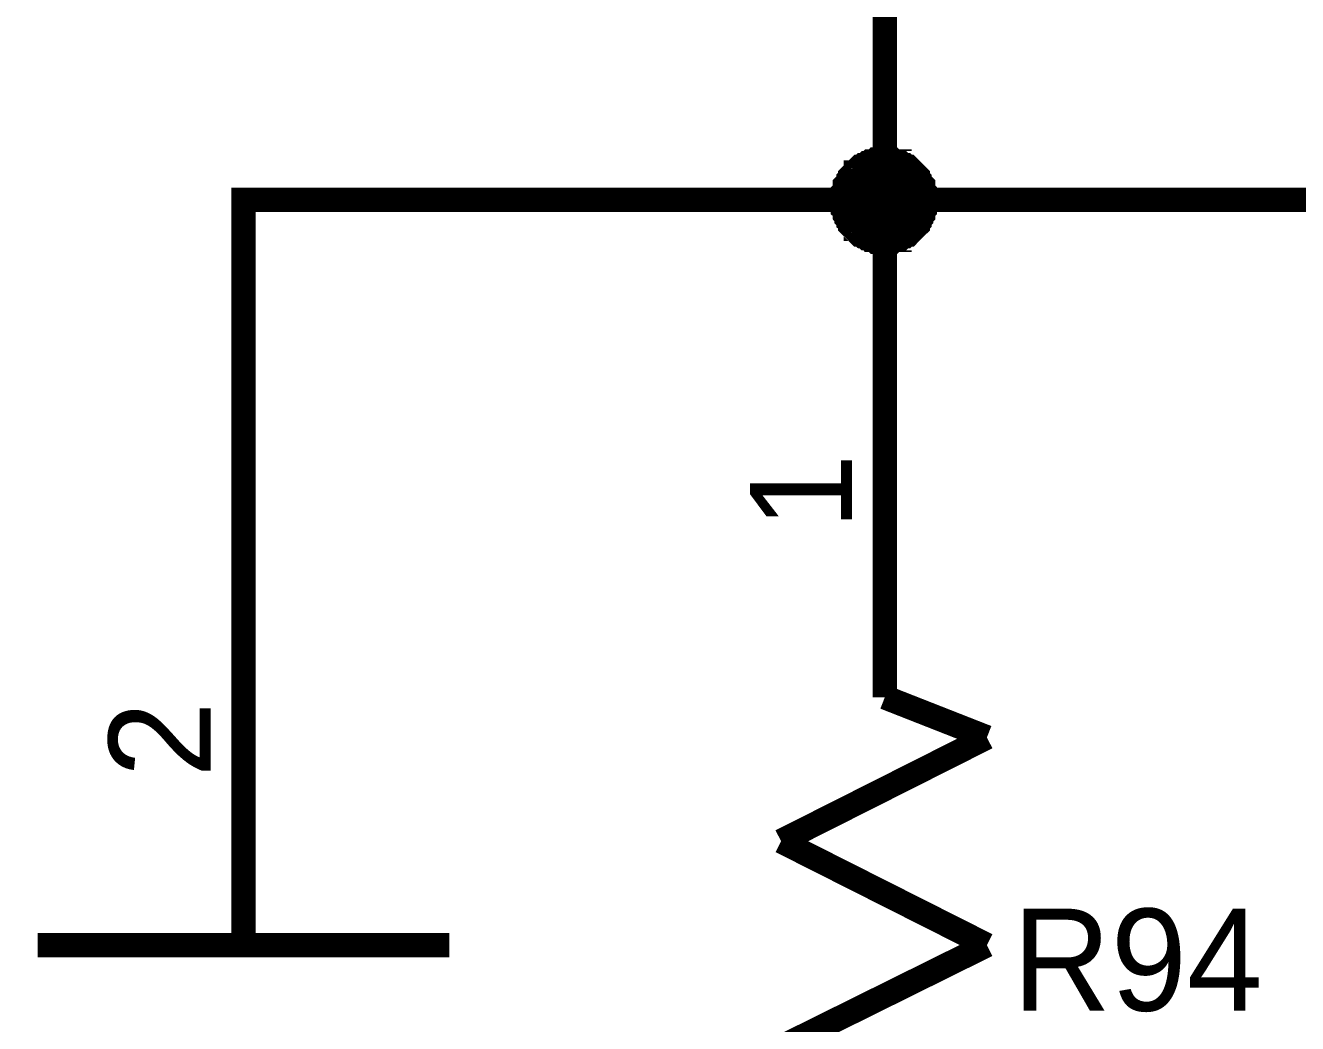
# Model space of a CAD drawing. Header units: millimetres. Extents: x 0 to 800, y 0 to 567.
# Drawn here: x 564.51 to 580.15, y 394.24 to 406.51 of the extents above; entities that cross this region are included whole.
import ezdxf

# ---------------------------------------------------------------- set-up
doc = ezdxf.new("R2010")
doc.units = ezdxf.units.MM
doc.layers.add('Sheet', color=255, linetype='Continuous')

msp = doc.modelspace()

# ---------------------------------------------------------------- linework, layer by layer
at = {"layer": 'Sheet'}
for points, const_width in [([(575.077, 410.95), (575.077, 405.888)], 0.3), ([(575.077, 403.335), (575.077, 404.365), (575.077, 405.888)], 0.3), ([(574.562, 404.365), (574.562, 404.387), (574.562, 404.41), (574.562, 404.432), (574.562, 404.455), (574.585, 404.477), (574.585, 404.499), (574.585, 404.544), (574.607, 404.567), (574.607, 404.567), (574.629, 404.589), (574.629, 404.611), (574.652, 404.634), (574.652, 404.656), (574.674, 404.679), (574.697, 404.701), (574.719, 404.701), (574.719, 404.723), (574.741, 404.746), (574.764, 404.768), (574.786, 404.768), (574.809, 404.791), (574.831, 404.791), (574.853, 404.813), (574.876, 404.813), (574.898, 404.835), (574.921, 404.835), (574.943, 404.835), (574.965, 404.858), (574.988, 404.858), (575.033, 404.858), (575.055, 404.858), (575.077, 404.858)], 0.3), ([(574.562, 404.365), (574.562, 404.387), (574.562, 404.41), (574.562, 404.432), (574.562, 404.455), (574.585, 404.477), (574.585, 404.499), (574.585, 404.544), (574.607, 404.567), (574.607, 404.567), (574.629, 404.589), (574.629, 404.611), (574.652, 404.634), (574.652, 404.656), (574.674, 404.679), (574.697, 404.701), (574.719, 404.701), (574.719, 404.723), (574.741, 404.746), (574.764, 404.768), (574.786, 404.768), (574.809, 404.791), (574.831, 404.791), (574.853, 404.813), (574.876, 404.813), (574.898, 404.835), (574.921, 404.835), (574.943, 404.835), (574.965, 404.858), (574.988, 404.858), (575.033, 404.858), (575.055, 404.858), (575.077, 404.858)], 0.3), ([(574.562, 404.365), (574.562, 404.387), (574.562, 404.41), (574.562, 404.432), (574.562, 404.455), (574.585, 404.477), (574.585, 404.499), (574.585, 404.544), (574.607, 404.567), (574.607, 404.567), (574.629, 404.589), (574.629, 404.611), (574.652, 404.634), (574.652, 404.656), (574.674, 404.679), (574.697, 404.701), (574.719, 404.701), (574.719, 404.723), (574.741, 404.746), (574.764, 404.768), (574.786, 404.768), (574.809, 404.791), (574.831, 404.791), (574.853, 404.813), (574.876, 404.813), (574.898, 404.835), (574.921, 404.835), (574.943, 404.835), (574.965, 404.858), (574.988, 404.858), (575.033, 404.858), (575.055, 404.858), (575.077, 404.858)], 0.3), ([(574.562, 404.365), (574.562, 404.387), (574.562, 404.41), (574.562, 404.432), (574.562, 404.455), (574.585, 404.477), (574.585, 404.499), (574.585, 404.544), (574.607, 404.567), (574.607, 404.567), (574.629, 404.589), (574.629, 404.611), (574.652, 404.634), (574.652, 404.656), (574.674, 404.679), (574.697, 404.701), (574.719, 404.701), (574.719, 404.723), (574.741, 404.746), (574.764, 404.768), (574.786, 404.768), (574.809, 404.791), (574.831, 404.791), (574.853, 404.813), (574.876, 404.813), (574.898, 404.835), (574.921, 404.835), (574.943, 404.835), (574.965, 404.858), (574.988, 404.858), (575.033, 404.858), (575.055, 404.858), (575.077, 404.858)], 0.3), ([(574.562, 404.365), (574.562, 404.387), (574.562, 404.41), (574.562, 404.432), (574.562, 404.455), (574.585, 404.477), (574.585, 404.499), (574.585, 404.544), (574.607, 404.567), (574.607, 404.567), (574.629, 404.589), (574.629, 404.611), (574.652, 404.634), (574.652, 404.656), (574.674, 404.679), (574.697, 404.701), (574.719, 404.701), (574.719, 404.723), (574.741, 404.746), (574.764, 404.768), (574.786, 404.768), (574.809, 404.791), (574.831, 404.791), (574.853, 404.813), (574.876, 404.813), (574.898, 404.835), (574.921, 404.835), (574.943, 404.835), (574.965, 404.858), (574.988, 404.858), (575.033, 404.858), (575.055, 404.858), (575.077, 404.858)], 0.3), ([(574.562, 404.365), (574.562, 404.387), (574.562, 404.41), (574.562, 404.432), (574.562, 404.455), (574.585, 404.477), (574.585, 404.499), (574.585, 404.544), (574.607, 404.567), (574.607, 404.567), (574.629, 404.589), (574.629, 404.611), (574.652, 404.634), (574.652, 404.656), (574.674, 404.679), (574.697, 404.701), (574.719, 404.701), (574.719, 404.723), (574.741, 404.746), (574.764, 404.768), (574.786, 404.768), (574.809, 404.791), (574.831, 404.791), (574.853, 404.813), (574.876, 404.813), (574.898, 404.835), (574.921, 404.835), (574.943, 404.835), (574.965, 404.858), (574.988, 404.858), (575.033, 404.858), (575.055, 404.858), (575.077, 404.858)], 0.3), ([(574.562, 404.365), (574.562, 404.387), (574.562, 404.41), (574.562, 404.432), (574.562, 404.455), (574.585, 404.477), (574.585, 404.499), (574.585, 404.544), (574.607, 404.567), (574.607, 404.567), (574.629, 404.589), (574.629, 404.611), (574.652, 404.634), (574.652, 404.656), (574.674, 404.679), (574.697, 404.701), (574.719, 404.701), (574.719, 404.723), (574.741, 404.746), (574.764, 404.768), (574.786, 404.768), (574.809, 404.791), (574.831, 404.791), (574.853, 404.813), (574.876, 404.813), (574.898, 404.835), (574.921, 404.835), (574.943, 404.835), (574.965, 404.858), (574.988, 404.858), (575.033, 404.858), (575.055, 404.858), (575.077, 404.858)], 0.0991), ([(574.562, 404.365), (574.562, 404.387), (574.562, 404.41), (574.562, 404.432), (574.562, 404.455), (574.585, 404.477), (574.585, 404.499), (574.585, 404.544), (574.607, 404.567), (574.607, 404.567), (574.629, 404.589), (574.629, 404.611), (574.652, 404.634), (574.652, 404.656), (574.674, 404.679), (574.697, 404.701), (574.719, 404.701), (574.719, 404.723), (574.741, 404.746), (574.764, 404.768), (574.786, 404.768), (574.809, 404.791), (574.831, 404.791), (574.853, 404.813), (574.876, 404.813), (574.898, 404.835), (574.921, 404.835), (574.943, 404.835), (574.965, 404.858), (574.988, 404.858), (575.033, 404.858), (575.055, 404.858), (575.077, 404.858)], 0.0991), ([(574.562, 404.365), (574.562, 404.387), (574.562, 404.41), (574.562, 404.432), (574.562, 404.455), (574.585, 404.477), (574.585, 404.499), (574.585, 404.544), (574.607, 404.567), (574.607, 404.567), (574.629, 404.589), (574.629, 404.611), (574.652, 404.634), (574.652, 404.656), (574.674, 404.679), (574.697, 404.701), (574.719, 404.701), (574.719, 404.723), (574.741, 404.746), (574.764, 404.768), (574.786, 404.768), (574.809, 404.791), (574.831, 404.791), (574.853, 404.813), (574.876, 404.813), (574.898, 404.835), (574.921, 404.835), (574.943, 404.835), (574.965, 404.858), (574.988, 404.858), (575.033, 404.858), (575.055, 404.858), (575.077, 404.858)], 0.0991), ([(574.562, 404.365), (574.562, 404.387), (574.562, 404.41), (574.562, 404.432), (574.562, 404.455), (574.585, 404.477), (574.585, 404.499), (574.585, 404.544), (574.607, 404.567), (574.607, 404.567), (574.629, 404.589), (574.629, 404.611), (574.652, 404.634), (574.652, 404.656), (574.674, 404.679), (574.697, 404.701), (574.719, 404.701), (574.719, 404.723), (574.741, 404.746), (574.764, 404.768), (574.786, 404.768), (574.809, 404.791), (574.831, 404.791), (574.853, 404.813), (574.876, 404.813), (574.898, 404.835), (574.921, 404.835), (574.943, 404.835), (574.965, 404.858), (574.988, 404.858), (575.033, 404.858), (575.055, 404.858), (575.077, 404.858)], 0.0991), ([(574.562, 404.365), (574.562, 404.387), (574.562, 404.41), (574.562, 404.432), (574.562, 404.455), (574.585, 404.477), (574.585, 404.499), (574.585, 404.544), (574.607, 404.567), (574.607, 404.567), (574.629, 404.589), (574.629, 404.611), (574.652, 404.634), (574.652, 404.656), (574.674, 404.679), (574.697, 404.701), (574.719, 404.701), (574.719, 404.723), (574.741, 404.746), (574.764, 404.768), (574.786, 404.768), (574.809, 404.791), (574.831, 404.791), (574.853, 404.813), (574.876, 404.813), (574.898, 404.835), (574.921, 404.835), (574.943, 404.835), (574.965, 404.858), (574.988, 404.858), (575.033, 404.858), (575.055, 404.858), (575.077, 404.858)], 0.0991), ([(574.562, 404.365), (574.562, 404.387), (574.562, 404.41), (574.562, 404.432), (574.562, 404.455), (574.585, 404.477), (574.585, 404.499), (574.585, 404.544), (574.607, 404.567), (574.607, 404.567), (574.629, 404.589), (574.629, 404.611), (574.652, 404.634), (574.652, 404.656), (574.674, 404.679), (574.697, 404.701), (574.719, 404.701), (574.719, 404.723), (574.741, 404.746), (574.764, 404.768), (574.786, 404.768), (574.809, 404.791), (574.831, 404.791), (574.853, 404.813), (574.876, 404.813), (574.898, 404.835), (574.921, 404.835), (574.943, 404.835), (574.965, 404.858), (574.988, 404.858), (575.033, 404.858), (575.055, 404.858), (575.077, 404.858)], 0.0991), ([(575.077, 404.858), (575.077, 404.858)], 0.3), ([(575.077, 404.858), (575.1, 404.858), (575.122, 404.858), (575.145, 404.858), (575.167, 404.858), (575.189, 404.835), (575.212, 404.835), (575.257, 404.835), (575.257, 404.813), (575.279, 404.813), (575.301, 404.791), (575.324, 404.791), (575.346, 404.768), (575.369, 404.768), (575.391, 404.746), (575.413, 404.723), (575.436, 404.701), (575.436, 404.701), (575.458, 404.679), (575.481, 404.656), (575.481, 404.634), (575.503, 404.611), (575.503, 404.589), (575.525, 404.567), (575.525, 404.567), (575.548, 404.544), (575.548, 404.499), (575.548, 404.477), (575.57, 404.455), (575.57, 404.432), (575.57, 404.41), (575.57, 404.387), (575.57, 404.365)], 0.3), ([(575.077, 404.858), (575.077, 404.858)], 0.3), ([(575.077, 404.858), (575.1, 404.858), (575.122, 404.858), (575.145, 404.858), (575.167, 404.858), (575.189, 404.835), (575.212, 404.835), (575.257, 404.835), (575.257, 404.813), (575.279, 404.813), (575.301, 404.791), (575.324, 404.791), (575.346, 404.768), (575.369, 404.768), (575.391, 404.746), (575.413, 404.723), (575.436, 404.701), (575.436, 404.701), (575.458, 404.679), (575.481, 404.656), (575.481, 404.634), (575.503, 404.611), (575.503, 404.589), (575.525, 404.567), (575.525, 404.567), (575.548, 404.544), (575.548, 404.499), (575.548, 404.477), (575.57, 404.455), (575.57, 404.432), (575.57, 404.41), (575.57, 404.387), (575.57, 404.365)], 0.3), ([(575.077, 404.858), (575.077, 404.858)], 0.3), ([(575.077, 404.858), (575.1, 404.858), (575.122, 404.858), (575.145, 404.858), (575.167, 404.858), (575.189, 404.835), (575.212, 404.835), (575.257, 404.835), (575.257, 404.813), (575.279, 404.813), (575.301, 404.791), (575.324, 404.791), (575.346, 404.768), (575.369, 404.768), (575.391, 404.746), (575.413, 404.723), (575.436, 404.701), (575.436, 404.701), (575.458, 404.679), (575.481, 404.656), (575.481, 404.634), (575.503, 404.611), (575.503, 404.589), (575.525, 404.567), (575.525, 404.567), (575.548, 404.544), (575.548, 404.499), (575.548, 404.477), (575.57, 404.455), (575.57, 404.432), (575.57, 404.41), (575.57, 404.387), (575.57, 404.365)], 0.3), ([(575.077, 404.858), (575.077, 404.858)], 0.3), ([(575.077, 404.858), (575.1, 404.858), (575.122, 404.858), (575.145, 404.858), (575.167, 404.858), (575.189, 404.835), (575.212, 404.835), (575.257, 404.835), (575.257, 404.813), (575.279, 404.813), (575.301, 404.791), (575.324, 404.791), (575.346, 404.768), (575.369, 404.768), (575.391, 404.746), (575.413, 404.723), (575.436, 404.701), (575.436, 404.701), (575.458, 404.679), (575.481, 404.656), (575.481, 404.634), (575.503, 404.611), (575.503, 404.589), (575.525, 404.567), (575.525, 404.567), (575.548, 404.544), (575.548, 404.499), (575.548, 404.477), (575.57, 404.455), (575.57, 404.432), (575.57, 404.41), (575.57, 404.387), (575.57, 404.365)], 0.3), ([(575.077, 404.858), (575.077, 404.858)], 0.3), ([(575.077, 404.858), (575.1, 404.858), (575.122, 404.858), (575.145, 404.858), (575.167, 404.858), (575.189, 404.835), (575.212, 404.835), (575.257, 404.835), (575.257, 404.813), (575.279, 404.813), (575.301, 404.791), (575.324, 404.791), (575.346, 404.768), (575.369, 404.768), (575.391, 404.746), (575.413, 404.723), (575.436, 404.701), (575.436, 404.701), (575.458, 404.679), (575.481, 404.656), (575.481, 404.634), (575.503, 404.611), (575.503, 404.589), (575.525, 404.567), (575.525, 404.567), (575.548, 404.544), (575.548, 404.499), (575.548, 404.477), (575.57, 404.455), (575.57, 404.432), (575.57, 404.41), (575.57, 404.387), (575.57, 404.365)], 0.3), ([(575.077, 404.858), (575.077, 404.858)], 0.3), ([(575.077, 404.858), (575.1, 404.858), (575.122, 404.858), (575.145, 404.858), (575.167, 404.858), (575.189, 404.835), (575.212, 404.835), (575.257, 404.835), (575.257, 404.813), (575.279, 404.813), (575.301, 404.791), (575.324, 404.791), (575.346, 404.768), (575.369, 404.768), (575.391, 404.746), (575.413, 404.723), (575.436, 404.701), (575.436, 404.701), (575.458, 404.679), (575.481, 404.656), (575.481, 404.634), (575.503, 404.611), (575.503, 404.589), (575.525, 404.567), (575.525, 404.567), (575.548, 404.544), (575.548, 404.499), (575.548, 404.477), (575.57, 404.455), (575.57, 404.432), (575.57, 404.41), (575.57, 404.387), (575.57, 404.365)], 0.3), ([(575.077, 404.858), (575.077, 404.858)], 0.0991), ([(575.077, 404.858), (575.1, 404.858), (575.122, 404.858), (575.145, 404.858), (575.167, 404.858), (575.189, 404.835), (575.212, 404.835), (575.257, 404.835), (575.257, 404.813), (575.279, 404.813), (575.301, 404.791), (575.324, 404.791), (575.346, 404.768), (575.369, 404.768), (575.391, 404.746), (575.413, 404.723), (575.436, 404.701), (575.436, 404.701), (575.458, 404.679), (575.481, 404.656), (575.481, 404.634), (575.503, 404.611), (575.503, 404.589), (575.525, 404.567), (575.525, 404.567), (575.548, 404.544), (575.548, 404.499), (575.548, 404.477), (575.57, 404.455), (575.57, 404.432), (575.57, 404.41), (575.57, 404.387), (575.57, 404.365)], 0.0991), ([(575.077, 404.858), (575.077, 404.858)], 0.0991), ([(575.077, 404.858), (575.1, 404.858), (575.122, 404.858), (575.145, 404.858), (575.167, 404.858), (575.189, 404.835), (575.212, 404.835), (575.257, 404.835), (575.257, 404.813), (575.279, 404.813), (575.301, 404.791), (575.324, 404.791), (575.346, 404.768), (575.369, 404.768), (575.391, 404.746), (575.413, 404.723), (575.436, 404.701), (575.436, 404.701), (575.458, 404.679), (575.481, 404.656), (575.481, 404.634), (575.503, 404.611), (575.503, 404.589), (575.525, 404.567), (575.525, 404.567), (575.548, 404.544), (575.548, 404.499), (575.548, 404.477), (575.57, 404.455), (575.57, 404.432), (575.57, 404.41), (575.57, 404.387), (575.57, 404.365)], 0.0991), ([(575.077, 404.858), (575.077, 404.858)], 0.0991), ([(575.077, 404.858), (575.1, 404.858), (575.122, 404.858), (575.145, 404.858), (575.167, 404.858), (575.189, 404.835), (575.212, 404.835), (575.257, 404.835), (575.257, 404.813), (575.279, 404.813), (575.301, 404.791), (575.324, 404.791), (575.346, 404.768), (575.369, 404.768), (575.391, 404.746), (575.413, 404.723), (575.436, 404.701), (575.436, 404.701), (575.458, 404.679), (575.481, 404.656), (575.481, 404.634), (575.503, 404.611), (575.503, 404.589), (575.525, 404.567), (575.525, 404.567), (575.548, 404.544), (575.548, 404.499), (575.548, 404.477), (575.57, 404.455), (575.57, 404.432), (575.57, 404.41), (575.57, 404.387), (575.57, 404.365)], 0.0991), ([(575.077, 404.858), (575.077, 404.858)], 0.0991), ([(575.077, 404.858), (575.1, 404.858), (575.122, 404.858), (575.145, 404.858), (575.167, 404.858), (575.189, 404.835), (575.212, 404.835), (575.257, 404.835), (575.257, 404.813), (575.279, 404.813), (575.301, 404.791), (575.324, 404.791), (575.346, 404.768), (575.369, 404.768), (575.391, 404.746), (575.413, 404.723), (575.436, 404.701), (575.436, 404.701), (575.458, 404.679), (575.481, 404.656), (575.481, 404.634), (575.503, 404.611), (575.503, 404.589), (575.525, 404.567), (575.525, 404.567), (575.548, 404.544), (575.548, 404.499), (575.548, 404.477), (575.57, 404.455), (575.57, 404.432), (575.57, 404.41), (575.57, 404.387), (575.57, 404.365)], 0.0991), ([(575.077, 404.858), (575.077, 404.858)], 0.0991), ([(575.077, 404.858), (575.1, 404.858), (575.122, 404.858), (575.145, 404.858), (575.167, 404.858), (575.189, 404.835), (575.212, 404.835), (575.257, 404.835), (575.257, 404.813), (575.279, 404.813), (575.301, 404.791), (575.324, 404.791), (575.346, 404.768), (575.369, 404.768), (575.391, 404.746), (575.413, 404.723), (575.436, 404.701), (575.436, 404.701), (575.458, 404.679), (575.481, 404.656), (575.481, 404.634), (575.503, 404.611), (575.503, 404.589), (575.525, 404.567), (575.525, 404.567), (575.548, 404.544), (575.548, 404.499), (575.548, 404.477), (575.57, 404.455), (575.57, 404.432), (575.57, 404.41), (575.57, 404.387), (575.57, 404.365)], 0.0991), ([(575.077, 404.858), (575.077, 404.858)], 0.0991), ([(575.077, 404.858), (575.1, 404.858), (575.122, 404.858), (575.145, 404.858), (575.167, 404.858), (575.189, 404.835), (575.212, 404.835), (575.257, 404.835), (575.257, 404.813), (575.279, 404.813), (575.301, 404.791), (575.324, 404.791), (575.346, 404.768), (575.369, 404.768), (575.391, 404.746), (575.413, 404.723), (575.436, 404.701), (575.436, 404.701), (575.458, 404.679), (575.481, 404.656), (575.481, 404.634), (575.503, 404.611), (575.503, 404.589), (575.525, 404.567), (575.525, 404.567), (575.548, 404.544), (575.548, 404.499), (575.548, 404.477), (575.57, 404.455), (575.57, 404.432), (575.57, 404.41), (575.57, 404.387), (575.57, 404.365)], 0.0991), ([(567.193, 396.996), (567.193, 404.365), (575.077, 404.365)], 0.3), ([(575.077, 403.85), (575.055, 403.85), (575.033, 403.85), (574.988, 403.85), (574.965, 403.85), (574.943, 403.872), (574.921, 403.872), (574.898, 403.872), (574.876, 403.895), (574.853, 403.895), (574.831, 403.917), (574.809, 403.917), (574.786, 403.939), (574.764, 403.939), (574.741, 403.962), (574.719, 403.984), (574.719, 404.007), (574.697, 404.007), (574.674, 404.029), (574.652, 404.051), (574.652, 404.074), (574.629, 404.096), (574.629, 404.119), (574.607, 404.141), (574.607, 404.163), (574.585, 404.186), (574.585, 404.208), (574.585, 404.231), (574.562, 404.253), (574.562, 404.275), (574.562, 404.32), (574.562, 404.343), (574.562, 404.365)], 0.3), ([(574.562, 404.365), (574.562, 404.365)], 0.3), ([(575.077, 403.85), (575.055, 403.85), (575.033, 403.85), (574.988, 403.85), (574.965, 403.85), (574.943, 403.872), (574.921, 403.872), (574.898, 403.872), (574.876, 403.895), (574.853, 403.895), (574.831, 403.917), (574.809, 403.917), (574.786, 403.939), (574.764, 403.939), (574.741, 403.962), (574.719, 403.984), (574.719, 404.007), (574.697, 404.007), (574.674, 404.029), (574.652, 404.051), (574.652, 404.074), (574.629, 404.096), (574.629, 404.119), (574.607, 404.141), (574.607, 404.163), (574.585, 404.186), (574.585, 404.208), (574.585, 404.231), (574.562, 404.253), (574.562, 404.275), (574.562, 404.32), (574.562, 404.343), (574.562, 404.365)], 0.3), ([(574.562, 404.365), (574.562, 404.365)], 0.3), ([(575.077, 403.85), (575.055, 403.85), (575.033, 403.85), (574.988, 403.85), (574.965, 403.85), (574.943, 403.872), (574.921, 403.872), (574.898, 403.872), (574.876, 403.895), (574.853, 403.895), (574.831, 403.917), (574.809, 403.917), (574.786, 403.939), (574.764, 403.939), (574.741, 403.962), (574.719, 403.984), (574.719, 404.007), (574.697, 404.007), (574.674, 404.029), (574.652, 404.051), (574.652, 404.074), (574.629, 404.096), (574.629, 404.119), (574.607, 404.141), (574.607, 404.163), (574.585, 404.186), (574.585, 404.208), (574.585, 404.231), (574.562, 404.253), (574.562, 404.275), (574.562, 404.32), (574.562, 404.343), (574.562, 404.365)], 0.3), ([(574.562, 404.365), (574.562, 404.365)], 0.3), ([(575.077, 403.85), (575.055, 403.85), (575.033, 403.85), (574.988, 403.85), (574.965, 403.85), (574.943, 403.872), (574.921, 403.872), (574.898, 403.872), (574.876, 403.895), (574.853, 403.895), (574.831, 403.917), (574.809, 403.917), (574.786, 403.939), (574.764, 403.939), (574.741, 403.962), (574.719, 403.984), (574.719, 404.007), (574.697, 404.007), (574.674, 404.029), (574.652, 404.051), (574.652, 404.074), (574.629, 404.096), (574.629, 404.119), (574.607, 404.141), (574.607, 404.163), (574.585, 404.186), (574.585, 404.208), (574.585, 404.231), (574.562, 404.253), (574.562, 404.275), (574.562, 404.32), (574.562, 404.343), (574.562, 404.365)], 0.3), ([(574.562, 404.365), (574.562, 404.365)], 0.3), ([(575.077, 403.85), (575.055, 403.85), (575.033, 403.85), (574.988, 403.85), (574.965, 403.85), (574.943, 403.872), (574.921, 403.872), (574.898, 403.872), (574.876, 403.895), (574.853, 403.895), (574.831, 403.917), (574.809, 403.917), (574.786, 403.939), (574.764, 403.939), (574.741, 403.962), (574.719, 403.984), (574.719, 404.007), (574.697, 404.007), (574.674, 404.029), (574.652, 404.051), (574.652, 404.074), (574.629, 404.096), (574.629, 404.119), (574.607, 404.141), (574.607, 404.163), (574.585, 404.186), (574.585, 404.208), (574.585, 404.231), (574.562, 404.253), (574.562, 404.275), (574.562, 404.32), (574.562, 404.343), (574.562, 404.365)], 0.3), ([(574.562, 404.365), (574.562, 404.365)], 0.3), ([(575.077, 403.85), (575.055, 403.85), (575.033, 403.85), (574.988, 403.85), (574.965, 403.85), (574.943, 403.872), (574.921, 403.872), (574.898, 403.872), (574.876, 403.895), (574.853, 403.895), (574.831, 403.917), (574.809, 403.917), (574.786, 403.939), (574.764, 403.939), (574.741, 403.962), (574.719, 403.984), (574.719, 404.007), (574.697, 404.007), (574.674, 404.029), (574.652, 404.051), (574.652, 404.074), (574.629, 404.096), (574.629, 404.119), (574.607, 404.141), (574.607, 404.163), (574.585, 404.186), (574.585, 404.208), (574.585, 404.231), (574.562, 404.253), (574.562, 404.275), (574.562, 404.32), (574.562, 404.343), (574.562, 404.365)], 0.3), ([(574.562, 404.365), (574.562, 404.365)], 0.3), ([(575.57, 404.365), (575.57, 404.343), (575.57, 404.32), (575.57, 404.275), (575.57, 404.253), (575.548, 404.231), (575.548, 404.208), (575.548, 404.186), (575.525, 404.163), (575.525, 404.141), (575.503, 404.119), (575.503, 404.096), (575.481, 404.074), (575.481, 404.051), (575.458, 404.029), (575.436, 404.007), (575.436, 404.007), (575.413, 403.984), (575.391, 403.962), (575.369, 403.939), (575.346, 403.939), (575.324, 403.917), (575.301, 403.917), (575.279, 403.895), (575.257, 403.895), (575.257, 403.872), (575.212, 403.872), (575.189, 403.872), (575.167, 403.85), (575.145, 403.85), (575.122, 403.85), (575.1, 403.85), (575.077, 403.85)], 0.3), ([(575.57, 404.365), (575.57, 404.343), (575.57, 404.32), (575.57, 404.275), (575.57, 404.253), (575.548, 404.231), (575.548, 404.208), (575.548, 404.186), (575.525, 404.163), (575.525, 404.141), (575.503, 404.119), (575.503, 404.096), (575.481, 404.074), (575.481, 404.051), (575.458, 404.029), (575.436, 404.007), (575.436, 404.007), (575.413, 403.984), (575.391, 403.962), (575.369, 403.939), (575.346, 403.939), (575.324, 403.917), (575.301, 403.917), (575.279, 403.895), (575.257, 403.895), (575.257, 403.872), (575.212, 403.872), (575.189, 403.872), (575.167, 403.85), (575.145, 403.85), (575.122, 403.85), (575.1, 403.85), (575.077, 403.85)], 0.3), ([(575.077, 404.365), (581.416, 404.365)], 0.3), ([(575.57, 404.365), (575.57, 404.343), (575.57, 404.32), (575.57, 404.275), (575.57, 404.253), (575.548, 404.231), (575.548, 404.208), (575.548, 404.186), (575.525, 404.163), (575.525, 404.141), (575.503, 404.119), (575.503, 404.096), (575.481, 404.074), (575.481, 404.051), (575.458, 404.029), (575.436, 404.007), (575.436, 404.007), (575.413, 403.984), (575.391, 403.962), (575.369, 403.939), (575.346, 403.939), (575.324, 403.917), (575.301, 403.917), (575.279, 403.895), (575.257, 403.895), (575.257, 403.872), (575.212, 403.872), (575.189, 403.872), (575.167, 403.85), (575.145, 403.85), (575.122, 403.85), (575.1, 403.85), (575.077, 403.85)], 0.3), ([(575.57, 404.365), (575.57, 404.343), (575.57, 404.32), (575.57, 404.275), (575.57, 404.253), (575.548, 404.231), (575.548, 404.208), (575.548, 404.186), (575.525, 404.163), (575.525, 404.141), (575.503, 404.119), (575.503, 404.096), (575.481, 404.074), (575.481, 404.051), (575.458, 404.029), (575.436, 404.007), (575.436, 404.007), (575.413, 403.984), (575.391, 403.962), (575.369, 403.939), (575.346, 403.939), (575.324, 403.917), (575.301, 403.917), (575.279, 403.895), (575.257, 403.895), (575.257, 403.872), (575.212, 403.872), (575.189, 403.872), (575.167, 403.85), (575.145, 403.85), (575.122, 403.85), (575.1, 403.85), (575.077, 403.85)], 0.3), ([(575.57, 404.365), (575.57, 404.343), (575.57, 404.32), (575.57, 404.275), (575.57, 404.253), (575.548, 404.231), (575.548, 404.208), (575.548, 404.186), (575.525, 404.163), (575.525, 404.141), (575.503, 404.119), (575.503, 404.096), (575.481, 404.074), (575.481, 404.051), (575.458, 404.029), (575.436, 404.007), (575.436, 404.007), (575.413, 403.984), (575.391, 403.962), (575.369, 403.939), (575.346, 403.939), (575.324, 403.917), (575.301, 403.917), (575.279, 403.895), (575.257, 403.895), (575.257, 403.872), (575.212, 403.872), (575.189, 403.872), (575.167, 403.85), (575.145, 403.85), (575.122, 403.85), (575.1, 403.85), (575.077, 403.85)], 0.3), ([(575.57, 404.365), (575.57, 404.343), (575.57, 404.32), (575.57, 404.275), (575.57, 404.253), (575.548, 404.231), (575.548, 404.208), (575.548, 404.186), (575.525, 404.163), (575.525, 404.141), (575.503, 404.119), (575.503, 404.096), (575.481, 404.074), (575.481, 404.051), (575.458, 404.029), (575.436, 404.007), (575.436, 404.007), (575.413, 403.984), (575.391, 403.962), (575.369, 403.939), (575.346, 403.939), (575.324, 403.917), (575.301, 403.917), (575.279, 403.895), (575.257, 403.895), (575.257, 403.872), (575.212, 403.872), (575.189, 403.872), (575.167, 403.85), (575.145, 403.85), (575.122, 403.85), (575.1, 403.85), (575.077, 403.85)], 0.3), ([(575.57, 404.365), (575.57, 404.365), (575.57, 404.365), (575.57, 404.365), (575.57, 404.365), (575.57, 404.365), (575.57, 404.365), (575.57, 404.365), (575.57, 404.365), (575.57, 404.365), (575.57, 404.365), (575.57, 404.365), (575.57, 404.365), (575.57, 404.365), (575.57, 404.365), (575.57, 404.365), (575.57, 404.365), (575.57, 404.365), (575.57, 404.365), (575.57, 404.365), (575.57, 404.365), (575.57, 404.365), (575.57, 404.365), (575.57, 404.365), (575.57, 404.365), (575.57, 404.365), (575.57, 404.365), (575.57, 404.365), (575.57, 404.365), (575.57, 404.365), (575.57, 404.365), (575.57, 404.365), (575.57, 404.365)], 0.3), ([(575.57, 404.365), (575.57, 404.365)], 0.3), ([(575.57, 404.365), (575.57, 404.365), (575.57, 404.365), (575.57, 404.365), (575.57, 404.365), (575.57, 404.365), (575.57, 404.365), (575.57, 404.365), (575.57, 404.365), (575.57, 404.365), (575.57, 404.365), (575.57, 404.365), (575.57, 404.365), (575.57, 404.365), (575.57, 404.365), (575.57, 404.365), (575.57, 404.365), (575.57, 404.365), (575.57, 404.365), (575.57, 404.365), (575.57, 404.365), (575.57, 404.365), (575.57, 404.365), (575.57, 404.365), (575.57, 404.365), (575.57, 404.365), (575.57, 404.365), (575.57, 404.365), (575.57, 404.365), (575.57, 404.365), (575.57, 404.365), (575.57, 404.365), (575.57, 404.365)], 0.3), ([(575.57, 404.365), (575.57, 404.365)], 0.3), ([(575.57, 404.365), (575.57, 404.365), (575.57, 404.365), (575.57, 404.365), (575.57, 404.365), (575.57, 404.365), (575.57, 404.365), (575.57, 404.365), (575.57, 404.365), (575.57, 404.365), (575.57, 404.365), (575.57, 404.365), (575.57, 404.365), (575.57, 404.365), (575.57, 404.365), (575.57, 404.365), (575.57, 404.365), (575.57, 404.365), (575.57, 404.365), (575.57, 404.365), (575.57, 404.365), (575.57, 404.365), (575.57, 404.365), (575.57, 404.365), (575.57, 404.365), (575.57, 404.365), (575.57, 404.365), (575.57, 404.365), (575.57, 404.365), (575.57, 404.365), (575.57, 404.365), (575.57, 404.365), (575.57, 404.365)], 0.3), ([(575.57, 404.365), (575.57, 404.365)], 0.3), ([(575.57, 404.365), (575.57, 404.365), (575.57, 404.365), (575.57, 404.365), (575.57, 404.365), (575.57, 404.365), (575.57, 404.365), (575.57, 404.365), (575.57, 404.365), (575.57, 404.365), (575.57, 404.365), (575.57, 404.365), (575.57, 404.365), (575.57, 404.365), (575.57, 404.365), (575.57, 404.365), (575.57, 404.365), (575.57, 404.365), (575.57, 404.365), (575.57, 404.365), (575.57, 404.365), (575.57, 404.365), (575.57, 404.365), (575.57, 404.365), (575.57, 404.365), (575.57, 404.365), (575.57, 404.365), (575.57, 404.365), (575.57, 404.365), (575.57, 404.365), (575.57, 404.365), (575.57, 404.365), (575.57, 404.365)], 0.3), ([(575.57, 404.365), (575.57, 404.365)], 0.3), ([(575.57, 404.365), (575.57, 404.365), (575.57, 404.365), (575.57, 404.365), (575.57, 404.365), (575.57, 404.365), (575.57, 404.365), (575.57, 404.365), (575.57, 404.365), (575.57, 404.365), (575.57, 404.365), (575.57, 404.365), (575.57, 404.365), (575.57, 404.365), (575.57, 404.365), (575.57, 404.365), (575.57, 404.365), (575.57, 404.365), (575.57, 404.365), (575.57, 404.365), (575.57, 404.365), (575.57, 404.365), (575.57, 404.365), (575.57, 404.365), (575.57, 404.365), (575.57, 404.365), (575.57, 404.365), (575.57, 404.365), (575.57, 404.365), (575.57, 404.365), (575.57, 404.365), (575.57, 404.365), (575.57, 404.365)], 0.3), ([(575.57, 404.365), (575.57, 404.365)], 0.3), ([(575.57, 404.365), (575.57, 404.365), (575.57, 404.365), (575.57, 404.365), (575.57, 404.365), (575.57, 404.365), (575.57, 404.365), (575.57, 404.365), (575.57, 404.365), (575.57, 404.365), (575.57, 404.365), (575.57, 404.365), (575.57, 404.365), (575.57, 404.365), (575.57, 404.365), (575.57, 404.365), (575.57, 404.365), (575.57, 404.365), (575.57, 404.365), (575.57, 404.365), (575.57, 404.365), (575.57, 404.365), (575.57, 404.365), (575.57, 404.365), (575.57, 404.365), (575.57, 404.365), (575.57, 404.365), (575.57, 404.365), (575.57, 404.365), (575.57, 404.365), (575.57, 404.365), (575.57, 404.365), (575.57, 404.365)], 0.3), ([(575.57, 404.365), (575.57, 404.365)], 0.3), ([(575.077, 403.85), (575.055, 403.85), (575.033, 403.85), (574.988, 403.85), (574.965, 403.85), (574.943, 403.872), (574.921, 403.872), (574.898, 403.872), (574.876, 403.895), (574.853, 403.895), (574.831, 403.917), (574.809, 403.917), (574.786, 403.939), (574.764, 403.939), (574.741, 403.962), (574.719, 403.984), (574.719, 404.007), (574.697, 404.007), (574.674, 404.029), (574.652, 404.051), (574.652, 404.074), (574.629, 404.096), (574.629, 404.119), (574.607, 404.141), (574.607, 404.163), (574.585, 404.186), (574.585, 404.208), (574.585, 404.231), (574.562, 404.253), (574.562, 404.275), (574.562, 404.32), (574.562, 404.343), (574.562, 404.365)], 0.0991), ([(574.562, 404.365), (574.562, 404.365)], 0.0991), ([(575.077, 403.85), (575.055, 403.85), (575.033, 403.85), (574.988, 403.85), (574.965, 403.85), (574.943, 403.872), (574.921, 403.872), (574.898, 403.872), (574.876, 403.895), (574.853, 403.895), (574.831, 403.917), (574.809, 403.917), (574.786, 403.939), (574.764, 403.939), (574.741, 403.962), (574.719, 403.984), (574.719, 404.007), (574.697, 404.007), (574.674, 404.029), (574.652, 404.051), (574.652, 404.074), (574.629, 404.096), (574.629, 404.119), (574.607, 404.141), (574.607, 404.163), (574.585, 404.186), (574.585, 404.208), (574.585, 404.231), (574.562, 404.253), (574.562, 404.275), (574.562, 404.32), (574.562, 404.343), (574.562, 404.365)], 0.0991), ([(574.562, 404.365), (574.562, 404.365)], 0.0991), ([(575.077, 403.85), (575.055, 403.85), (575.033, 403.85), (574.988, 403.85), (574.965, 403.85), (574.943, 403.872), (574.921, 403.872), (574.898, 403.872), (574.876, 403.895), (574.853, 403.895), (574.831, 403.917), (574.809, 403.917), (574.786, 403.939), (574.764, 403.939), (574.741, 403.962), (574.719, 403.984), (574.719, 404.007), (574.697, 404.007), (574.674, 404.029), (574.652, 404.051), (574.652, 404.074), (574.629, 404.096), (574.629, 404.119), (574.607, 404.141), (574.607, 404.163), (574.585, 404.186), (574.585, 404.208), (574.585, 404.231), (574.562, 404.253), (574.562, 404.275), (574.562, 404.32), (574.562, 404.343), (574.562, 404.365)], 0.0991), ([(574.562, 404.365), (574.562, 404.365)], 0.0991), ([(575.077, 403.85), (575.055, 403.85), (575.033, 403.85), (574.988, 403.85), (574.965, 403.85), (574.943, 403.872), (574.921, 403.872), (574.898, 403.872), (574.876, 403.895), (574.853, 403.895), (574.831, 403.917), (574.809, 403.917), (574.786, 403.939), (574.764, 403.939), (574.741, 403.962), (574.719, 403.984), (574.719, 404.007), (574.697, 404.007), (574.674, 404.029), (574.652, 404.051), (574.652, 404.074), (574.629, 404.096), (574.629, 404.119), (574.607, 404.141), (574.607, 404.163), (574.585, 404.186), (574.585, 404.208), (574.585, 404.231), (574.562, 404.253), (574.562, 404.275), (574.562, 404.32), (574.562, 404.343), (574.562, 404.365)], 0.0991), ([(574.562, 404.365), (574.562, 404.365)], 0.0991), ([(575.077, 403.85), (575.055, 403.85), (575.033, 403.85), (574.988, 403.85), (574.965, 403.85), (574.943, 403.872), (574.921, 403.872), (574.898, 403.872), (574.876, 403.895), (574.853, 403.895), (574.831, 403.917), (574.809, 403.917), (574.786, 403.939), (574.764, 403.939), (574.741, 403.962), (574.719, 403.984), (574.719, 404.007), (574.697, 404.007), (574.674, 404.029), (574.652, 404.051), (574.652, 404.074), (574.629, 404.096), (574.629, 404.119), (574.607, 404.141), (574.607, 404.163), (574.585, 404.186), (574.585, 404.208), (574.585, 404.231), (574.562, 404.253), (574.562, 404.275), (574.562, 404.32), (574.562, 404.343), (574.562, 404.365)], 0.0991), ([(574.562, 404.365), (574.562, 404.365)], 0.0991), ([(575.077, 403.85), (575.055, 403.85), (575.033, 403.85), (574.988, 403.85), (574.965, 403.85), (574.943, 403.872), (574.921, 403.872), (574.898, 403.872), (574.876, 403.895), (574.853, 403.895), (574.831, 403.917), (574.809, 403.917), (574.786, 403.939), (574.764, 403.939), (574.741, 403.962), (574.719, 403.984), (574.719, 404.007), (574.697, 404.007), (574.674, 404.029), (574.652, 404.051), (574.652, 404.074), (574.629, 404.096), (574.629, 404.119), (574.607, 404.141), (574.607, 404.163), (574.585, 404.186), (574.585, 404.208), (574.585, 404.231), (574.562, 404.253), (574.562, 404.275), (574.562, 404.32), (574.562, 404.343), (574.562, 404.365)], 0.0991), ([(574.562, 404.365), (574.562, 404.365)], 0.0991), ([(575.57, 404.365), (575.57, 404.343), (575.57, 404.32), (575.57, 404.275), (575.57, 404.253), (575.548, 404.231), (575.548, 404.208), (575.548, 404.186), (575.525, 404.163), (575.525, 404.141), (575.503, 404.119), (575.503, 404.096), (575.481, 404.074), (575.481, 404.051), (575.458, 404.029), (575.436, 404.007), (575.436, 404.007), (575.413, 403.984), (575.391, 403.962), (575.369, 403.939), (575.346, 403.939), (575.324, 403.917), (575.301, 403.917), (575.279, 403.895), (575.257, 403.895), (575.257, 403.872), (575.212, 403.872), (575.189, 403.872), (575.167, 403.85), (575.145, 403.85), (575.122, 403.85), (575.1, 403.85), (575.077, 403.85)], 0.0991), ([(575.57, 404.365), (575.57, 404.343), (575.57, 404.32), (575.57, 404.275), (575.57, 404.253), (575.548, 404.231), (575.548, 404.208), (575.548, 404.186), (575.525, 404.163), (575.525, 404.141), (575.503, 404.119), (575.503, 404.096), (575.481, 404.074), (575.481, 404.051), (575.458, 404.029), (575.436, 404.007), (575.436, 404.007), (575.413, 403.984), (575.391, 403.962), (575.369, 403.939), (575.346, 403.939), (575.324, 403.917), (575.301, 403.917), (575.279, 403.895), (575.257, 403.895), (575.257, 403.872), (575.212, 403.872), (575.189, 403.872), (575.167, 403.85), (575.145, 403.85), (575.122, 403.85), (575.1, 403.85), (575.077, 403.85)], 0.0991), ([(575.57, 404.365), (575.57, 404.343), (575.57, 404.32), (575.57, 404.275), (575.57, 404.253), (575.548, 404.231), (575.548, 404.208), (575.548, 404.186), (575.525, 404.163), (575.525, 404.141), (575.503, 404.119), (575.503, 404.096), (575.481, 404.074), (575.481, 404.051), (575.458, 404.029), (575.436, 404.007), (575.436, 404.007), (575.413, 403.984), (575.391, 403.962), (575.369, 403.939), (575.346, 403.939), (575.324, 403.917), (575.301, 403.917), (575.279, 403.895), (575.257, 403.895), (575.257, 403.872), (575.212, 403.872), (575.189, 403.872), (575.167, 403.85), (575.145, 403.85), (575.122, 403.85), (575.1, 403.85), (575.077, 403.85)], 0.0991), ([(575.57, 404.365), (575.57, 404.343), (575.57, 404.32), (575.57, 404.275), (575.57, 404.253), (575.548, 404.231), (575.548, 404.208), (575.548, 404.186), (575.525, 404.163), (575.525, 404.141), (575.503, 404.119), (575.503, 404.096), (575.481, 404.074), (575.481, 404.051), (575.458, 404.029), (575.436, 404.007), (575.436, 404.007), (575.413, 403.984), (575.391, 403.962), (575.369, 403.939), (575.346, 403.939), (575.324, 403.917), (575.301, 403.917), (575.279, 403.895), (575.257, 403.895), (575.257, 403.872), (575.212, 403.872), (575.189, 403.872), (575.167, 403.85), (575.145, 403.85), (575.122, 403.85), (575.1, 403.85), (575.077, 403.85)], 0.0991), ([(575.57, 404.365), (575.57, 404.343), (575.57, 404.32), (575.57, 404.275), (575.57, 404.253), (575.548, 404.231), (575.548, 404.208), (575.548, 404.186), (575.525, 404.163), (575.525, 404.141), (575.503, 404.119), (575.503, 404.096), (575.481, 404.074), (575.481, 404.051), (575.458, 404.029), (575.436, 404.007), (575.436, 404.007), (575.413, 403.984), (575.391, 403.962), (575.369, 403.939), (575.346, 403.939), (575.324, 403.917), (575.301, 403.917), (575.279, 403.895), (575.257, 403.895), (575.257, 403.872), (575.212, 403.872), (575.189, 403.872), (575.167, 403.85), (575.145, 403.85), (575.122, 403.85), (575.1, 403.85), (575.077, 403.85)], 0.0991), ([(575.57, 404.365), (575.57, 404.343), (575.57, 404.32), (575.57, 404.275), (575.57, 404.253), (575.548, 404.231), (575.548, 404.208), (575.548, 404.186), (575.525, 404.163), (575.525, 404.141), (575.503, 404.119), (575.503, 404.096), (575.481, 404.074), (575.481, 404.051), (575.458, 404.029), (575.436, 404.007), (575.436, 404.007), (575.413, 403.984), (575.391, 403.962), (575.369, 403.939), (575.346, 403.939), (575.324, 403.917), (575.301, 403.917), (575.279, 403.895), (575.257, 403.895), (575.257, 403.872), (575.212, 403.872), (575.189, 403.872), (575.167, 403.85), (575.145, 403.85), (575.122, 403.85), (575.1, 403.85), (575.077, 403.85)], 0.0991), ([(575.57, 404.365), (575.57, 404.365), (575.57, 404.365), (575.57, 404.365), (575.57, 404.365), (575.57, 404.365), (575.57, 404.365), (575.57, 404.365), (575.57, 404.365), (575.57, 404.365), (575.57, 404.365), (575.57, 404.365), (575.57, 404.365), (575.57, 404.365), (575.57, 404.365), (575.57, 404.365), (575.57, 404.365), (575.57, 404.365), (575.57, 404.365), (575.57, 404.365), (575.57, 404.365), (575.57, 404.365), (575.57, 404.365), (575.57, 404.365), (575.57, 404.365), (575.57, 404.365), (575.57, 404.365), (575.57, 404.365), (575.57, 404.365), (575.57, 404.365), (575.57, 404.365), (575.57, 404.365), (575.57, 404.365)], 0.0991), ([(575.57, 404.365), (575.57, 404.365)], 0.0991), ([(575.57, 404.365), (575.57, 404.365), (575.57, 404.365), (575.57, 404.365), (575.57, 404.365), (575.57, 404.365), (575.57, 404.365), (575.57, 404.365), (575.57, 404.365), (575.57, 404.365), (575.57, 404.365), (575.57, 404.365), (575.57, 404.365), (575.57, 404.365), (575.57, 404.365), (575.57, 404.365), (575.57, 404.365), (575.57, 404.365), (575.57, 404.365), (575.57, 404.365), (575.57, 404.365), (575.57, 404.365), (575.57, 404.365), (575.57, 404.365), (575.57, 404.365), (575.57, 404.365), (575.57, 404.365), (575.57, 404.365), (575.57, 404.365), (575.57, 404.365), (575.57, 404.365), (575.57, 404.365), (575.57, 404.365)], 0.0991), ([(575.57, 404.365), (575.57, 404.365)], 0.0991), ([(575.57, 404.365), (575.57, 404.365), (575.57, 404.365), (575.57, 404.365), (575.57, 404.365), (575.57, 404.365), (575.57, 404.365), (575.57, 404.365), (575.57, 404.365), (575.57, 404.365), (575.57, 404.365), (575.57, 404.365), (575.57, 404.365), (575.57, 404.365), (575.57, 404.365), (575.57, 404.365), (575.57, 404.365), (575.57, 404.365), (575.57, 404.365), (575.57, 404.365), (575.57, 404.365), (575.57, 404.365), (575.57, 404.365), (575.57, 404.365), (575.57, 404.365), (575.57, 404.365), (575.57, 404.365), (575.57, 404.365), (575.57, 404.365), (575.57, 404.365), (575.57, 404.365), (575.57, 404.365), (575.57, 404.365)], 0.0991), ([(575.57, 404.365), (575.57, 404.365)], 0.0991), ([(575.57, 404.365), (575.57, 404.365), (575.57, 404.365), (575.57, 404.365), (575.57, 404.365), (575.57, 404.365), (575.57, 404.365), (575.57, 404.365), (575.57, 404.365), (575.57, 404.365), (575.57, 404.365), (575.57, 404.365), (575.57, 404.365), (575.57, 404.365), (575.57, 404.365), (575.57, 404.365), (575.57, 404.365), (575.57, 404.365), (575.57, 404.365), (575.57, 404.365), (575.57, 404.365), (575.57, 404.365), (575.57, 404.365), (575.57, 404.365), (575.57, 404.365), (575.57, 404.365), (575.57, 404.365), (575.57, 404.365), (575.57, 404.365), (575.57, 404.365), (575.57, 404.365), (575.57, 404.365), (575.57, 404.365)], 0.0991), ([(575.57, 404.365), (575.57, 404.365)], 0.0991), ([(575.57, 404.365), (575.57, 404.365), (575.57, 404.365), (575.57, 404.365), (575.57, 404.365), (575.57, 404.365), (575.57, 404.365), (575.57, 404.365), (575.57, 404.365), (575.57, 404.365), (575.57, 404.365), (575.57, 404.365), (575.57, 404.365), (575.57, 404.365), (575.57, 404.365), (575.57, 404.365), (575.57, 404.365), (575.57, 404.365), (575.57, 404.365), (575.57, 404.365), (575.57, 404.365), (575.57, 404.365), (575.57, 404.365), (575.57, 404.365), (575.57, 404.365), (575.57, 404.365), (575.57, 404.365), (575.57, 404.365), (575.57, 404.365), (575.57, 404.365), (575.57, 404.365), (575.57, 404.365), (575.57, 404.365)], 0.0991), ([(575.57, 404.365), (575.57, 404.365)], 0.0991), ([(575.57, 404.365), (575.57, 404.365), (575.57, 404.365), (575.57, 404.365), (575.57, 404.365), (575.57, 404.365), (575.57, 404.365), (575.57, 404.365), (575.57, 404.365), (575.57, 404.365), (575.57, 404.365), (575.57, 404.365), (575.57, 404.365), (575.57, 404.365), (575.57, 404.365), (575.57, 404.365), (575.57, 404.365), (575.57, 404.365), (575.57, 404.365), (575.57, 404.365), (575.57, 404.365), (575.57, 404.365), (575.57, 404.365), (575.57, 404.365), (575.57, 404.365), (575.57, 404.365), (575.57, 404.365), (575.57, 404.365), (575.57, 404.365), (575.57, 404.365), (575.57, 404.365), (575.57, 404.365), (575.57, 404.365)], 0.0991), ([(575.57, 404.365), (575.57, 404.365)], 0.0991), ([(575.077, 398.25), (575.077, 403.335)], 0.3), ([(575.077, 398.25), (575.077, 399.012)], 0.3), ([(576.332, 397.757), (575.077, 398.25)], 0.3), ([(573.801, 396.481), (576.332, 397.757)], 0.3), ([(567.193, 395.204), (567.193, 396.996)], 0.3), ([(576.332, 395.204), (573.801, 396.481)], 0.3), ([(567.193, 395.204), (567.193, 395.965)], 0.3), ([(569.724, 395.204), (564.662, 395.204)], 0.3), ([(573.801, 393.95), (576.332, 395.204)], 0.3)]:
    msp.add_lwpolyline(points, dxfattribs=dict(at, const_width=const_width))
at = {"layer": 'Sheet', "const_width": 0.508}
msp.add_lwpolyline([(574.802, 404.368, 1), (575.31, 404.368, 1)], format="xyb", close=True, dxfattribs=at)

# ---------------------------------------------------------------- texts
at = {"layer": 'Sheet'}
for s, p in [('1', (574.674, 400.311)), ('2', (566.79, 397.265))]:
    msp.add_text(s, height=1.254, rotation=90, dxfattribs=at).set_placement(p)
msp.add_text('R94', height=1.2543, dxfattribs=at).set_placement((576.645, 394.397))

doc.saveas('drawing.dxf')
